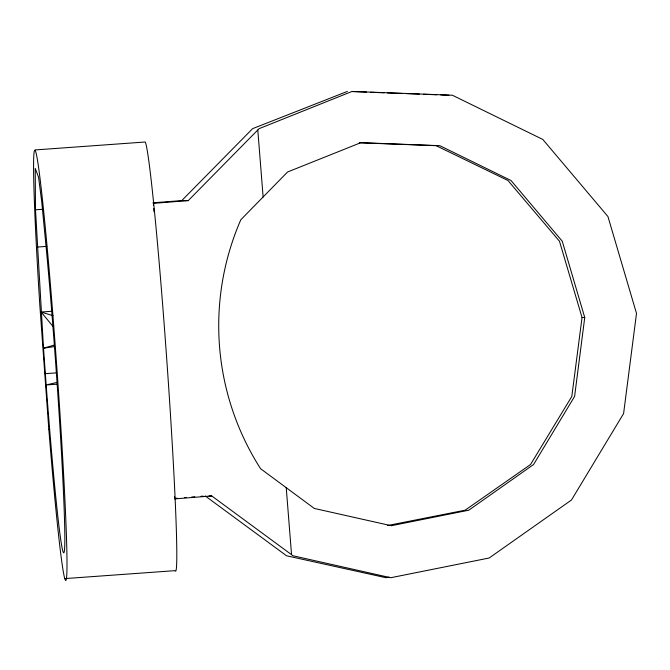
<?xml version="1.0" encoding="UTF-8"?>
<svg xmlns="http://www.w3.org/2000/svg" width="670" height="670" viewBox="0 0 670 670"><rect width="100%" height="100%" fill="white"/><g stroke="black" fill="none" stroke-linecap="round" stroke-linejoin="round"><path stroke-width="1" d="M584.743 317.53L574.6 396.422L533.588 464.503L468.791 510.197L391.297 525.724L314.314 508.446L260.613 468.74A265.06 265.002 -90 0 1 240.823 219.743L287.572 171.997L360.845 142.677L439.813 145.683L511.017 180.506L562.264 241.234L584.743 317.53L582.037 317.53L559.483 241.234L507.977 180.506L436.162 145.683L359.254 142.785M582.037 317.53L571.82 396.422L530.548 464.503L465.139 510.197L387.628 525.523M153.514 205.456L153.363 203.37L188.27 200.598L259.114 128.648L352.093 91.421L452.367 95.232L542.817 139.452L607.941 216.544L636.5 313.409L623.594 413.574L571.476 500.004L489.15 558.01L390.744 577.724L293.066 555.79L211.745 495.951L208.948 495.951M152.919 202.801L181.746 200.598L252.624 128.648L347.361 91.421M54.136 345.125L43.508 348.191L46.171 384.965A188.094 5.553 85.9 0 0 64.831 536.678A188.094 5.553 85.9 0 0 45.761 243.445L41.707 201.611L38.567 177.257L35.217 168.396L35.51 209.819L43.508 348.191L54.664 346.549M57.243 382.352L46.171 384.965L57.469 384.153M388.977 577.138L386.012 577.724L286.567 555.79L205.221 495.951M175.063 498.346L177.14 498.179M184.426 497.601L186.503 497.442M191.704 497.023L194.819 496.78M201.059 496.277L203.136 496.118M211.745 495.951L174.669 498.899L174.518 496.813M35.309 149.929L145.239 141.998A215.673 6.365 85.9 0 1 167.827 374.748A215.673 6.365 85.9 0 1 175.046 570.647L65.116 578.579M35.51 209.819L42.813 209.291M37.411 247.054L46.733 246.376M53.081 326.508L41.096 312.036L51.456 311.29M45.351 373.676L56.741 372.855M181.746 200.598L188.27 200.598M352.395 91.606L366.498 92.133M370.569 92.293L384.161 92.803M387.293 92.921L401.933 93.465M406.053 93.624L419.361 94.127M423.457 94.277L436.765 94.78M440.801 94.931L448.883 95.232M41.096 312.036L53.047 315.712M257.799 129.997L263.134 197.089M286.224 487.576L291.55 554.668M153.74 208.571L153.958 211.695M48.809 429.261L39.764 304.381A215.673 6.365 85.9 0 1 41.146 187.86A215.673 6.365 85.9 0 1 66.481 537.541A215.673 6.365 85.9 0 1 48.809 429.261"/></g></svg>
